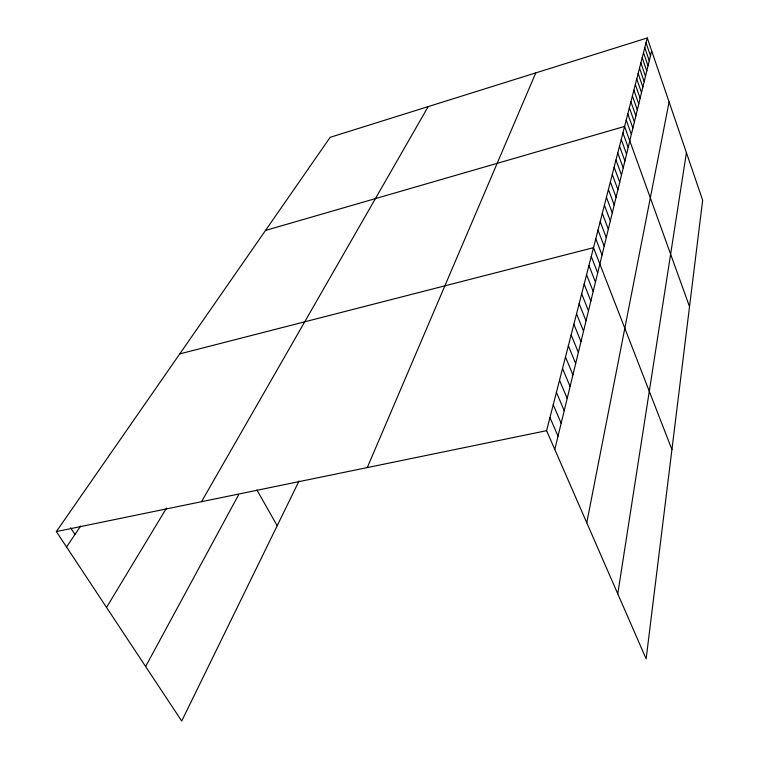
<?xml version="1.0" encoding="UTF-8"?>
<svg xmlns="http://www.w3.org/2000/svg" width="759" height="759" viewBox="0 0 759 759"><rect width="100%" height="100%" fill="white"/><g stroke="black" fill="none" stroke-linecap="round" stroke-linejoin="round"><path stroke-width="1.14" d="M617.769 593.832L686.421 152.682M586.764 522.761L669.096 101.934M554.791 449.461L651.668 50.844M647.266 37.95L702.644 200.215L646.137 658.869L546.594 430.676L647.266 37.95L330.184 137.313L56.356 531.575L181.705 721.05L299.018 481.073M367.28 467.582L535.778 72.883M145.633 666.525L238.478 495.02M201.514 501.699L428.199 106.602M106.526 607.418L166.553 508.037M66.545 546.983L80.701 526.006M265.498 230.451L624.591 126.43L689.533 306.664M179.76 353.893L593.51 247.681L671.924 449.546M56.356 531.575L546.594 430.676M70.606 527.771L74.989 534.469M256.921 489.982L277.187 525.731M549.962 417.554L558.017 436.178M553.235 404.784L561.157 423.256M556.423 392.365L564.212 410.676M559.525 380.259L567.191 398.428M562.542 368.476L570.094 386.492M565.483 356.986L572.922 374.861M568.358 345.8L575.683 363.514M571.157 334.88L578.367 352.461M573.88 324.235L580.986 341.673M576.546 313.846L583.548 331.142M579.145 303.714L586.043 320.867M581.679 293.818L588.481 310.829M584.155 284.16L590.863 301.038M586.574 274.72L593.187 291.465M588.937 265.498L595.464 282.111M591.252 256.485L597.684 272.965M595.787 238.8L602.048 255.015M598.007 230.119L604.183 246.21M600.179 221.637L606.28 237.595M602.304 213.345L608.329 229.171M604.392 205.224L610.331 220.935M606.422 197.283L612.285 212.871M610.369 181.913L616.08 197.255M608.414 189.522L614.211 204.977M612.276 174.466L617.921 189.693M614.145 167.179L619.724 182.283M615.976 160.035L621.488 175.025M617.769 153.043L623.215 167.919M619.524 146.183L624.904 160.955M622.93 132.882L628.196 147.426M621.241 139.466L626.564 154.124M626.213 120.093L631.355 134.428M629.363 107.787L634.391 121.914M627.807 113.878L632.892 128.11M630.9 101.81L635.871 115.833M633.879 90.188L638.746 104.002M632.399 95.947L637.323 109.865M635.33 84.534L640.141 98.253M638.148 73.528L642.864 87.057M636.754 78.983L641.516 92.607M640.871 62.912L645.492 76.261M639.514 68.177L644.192 81.611M642.19 57.75L646.772 70.995M644.77 47.675L649.258 60.748M643.49 52.675L648.025 65.824M646.032 42.77L650.472 55.749"/></g></svg>
